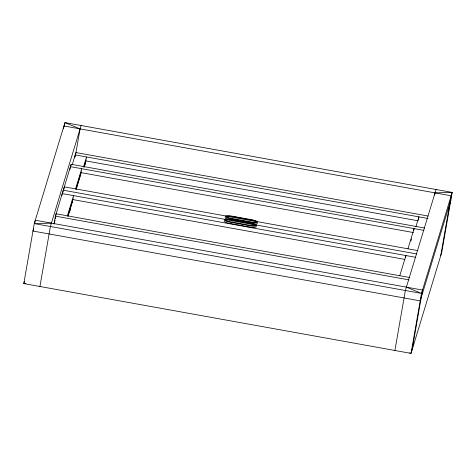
<?xml version="1.0" encoding="UTF-8"?>
<svg xmlns="http://www.w3.org/2000/svg" width="476" height="476" viewBox="0 0 476 476"><rect width="100%" height="100%" fill="white"/><g stroke="black" fill="none" stroke-linecap="round" stroke-linejoin="round"><path stroke-width="0.71" d="M34.784 223.161L35.289 220.239L422.521 290.045L412.055 350.033M63.433 128.895L63.945 125.967L451.177 195.779L440.711 255.761M64.331 126.259L64.968 122.606L452.2 192.411L441.734 252.399L411.032 353.394L23.8 283.589L34.266 223.601L64.968 122.606L80.081 128.877L75.321 156.146M39.936 286.493L50.402 226.511L81.104 125.509M424.651 228.022L71.156 164.297L55.394 216.14L54.014 224.035L54.556 222.268M54.734 221.679L54.984 220.245M55.234 218.805L56.108 213.784L409.657 277.526M61.874 195.737L62.249 193.583L415.798 257.326M62.897 192.369L63.272 190.216L225.749 219.507M63.796 189.722L64.296 186.854L226.772 216.146M69.936 169.521L70.436 166.654L423.985 230.39M70.906 165.731L71.156 164.297M74.732 157.782L75.232 154.914L427.995 218.508M72.417 202.08L73.548 195.624L67.408 215.824M80.605 175.144L81.735 168.688L75.595 188.889M85.275 164.125L86.525 156.949L83.556 166.725M405.54 257.695L405.915 255.541L399.775 275.741M413.727 230.759L414.102 228.611L407.962 248.811M394.896 350.491L405.362 290.503L436.064 189.507M418.398 219.739L418.898 216.872L415.929 226.647M434.659 195.065L435.04 192.869L452.2 192.411L421.498 293.412L411.032 353.394L409.657 352.829M33.617 228.914L32.969 231.05L420.201 300.856L450.903 199.855M24.413 281.566L23.8 283.589L25.942 283.529M72.263 164.69L75.952 152.558L427.983 216.021M67.776 216.282L72.858 199.569L404.499 259.355M75.964 189.353L81.045 172.633L413.418 232.556M68.08 216.092L72.525 201.461M76.267 189.156L80.712 174.525M69.627 211.874L70.264 209.785M83.925 167.177L85.841 160.894L418.208 220.816M84.234 166.981L85.507 162.786M410.877 240.915L411.508 238.821M51.426 223.143L34.266 223.601L421.498 293.412L406.385 287.141M256.052 221.423L417.845 250.59M255.029 224.785L416.774 253.946M55.394 216.14L408.89 279.87M256.38 226.808A6.563 1.398 9.9 0 1 249.513 226.992L230.152 223.5A6.563 1.398 9.9 0 1 224.107 220.989M255.154 225.933A5.2 1.107 9.9 0 0 252.875 224.547L228.397 220.138A5.2 1.107 9.9 0 0 225.553 220.596M257.403 223.44A6.563 1.398 9.9 0 1 253.821 224.023M253.214 223.982A6.563 1.398 9.9 0 1 251.881 223.833M229.194 219.704A6.563 1.398 9.9 0 1 228.004 219.371M227.344 219.15A6.563 1.398 9.9 0 1 225.13 217.621M256.177 222.566A5.2 1.107 9.9 0 0 253.898 221.179L229.42 216.77A5.2 1.107 9.9 0 0 227.427 216.824M232.306 216.479L229.527 216.14A5.2 1.107 9.9 0 0 228.968 217.984L253.446 222.399A5.2 1.107 9.9 0 0 254.005 220.549L232.306 216.479M231.282 219.847L228.504 219.501A5.2 1.107 9.9 0 0 227.945 221.352L252.423 225.767A5.2 1.107 9.9 0 0 252.982 223.916L231.282 219.847M251.578 219.668L232.217 216.175A6.563 1.398 9.9 0 0 225.35 216.36A6.563 1.398 9.9 0 0 231.395 218.871L250.757 222.363A6.563 1.398 9.9 0 0 257.623 222.179A6.563 1.398 9.9 0 0 251.578 219.668M250.554 223.036L231.193 219.543A6.563 1.398 9.9 0 0 224.327 219.728A6.563 1.398 9.9 0 0 230.372 222.238L249.733 225.725A6.563 1.398 9.9 0 0 256.6 225.547A6.563 1.398 9.9 0 0 250.554 223.036"/></g></svg>
